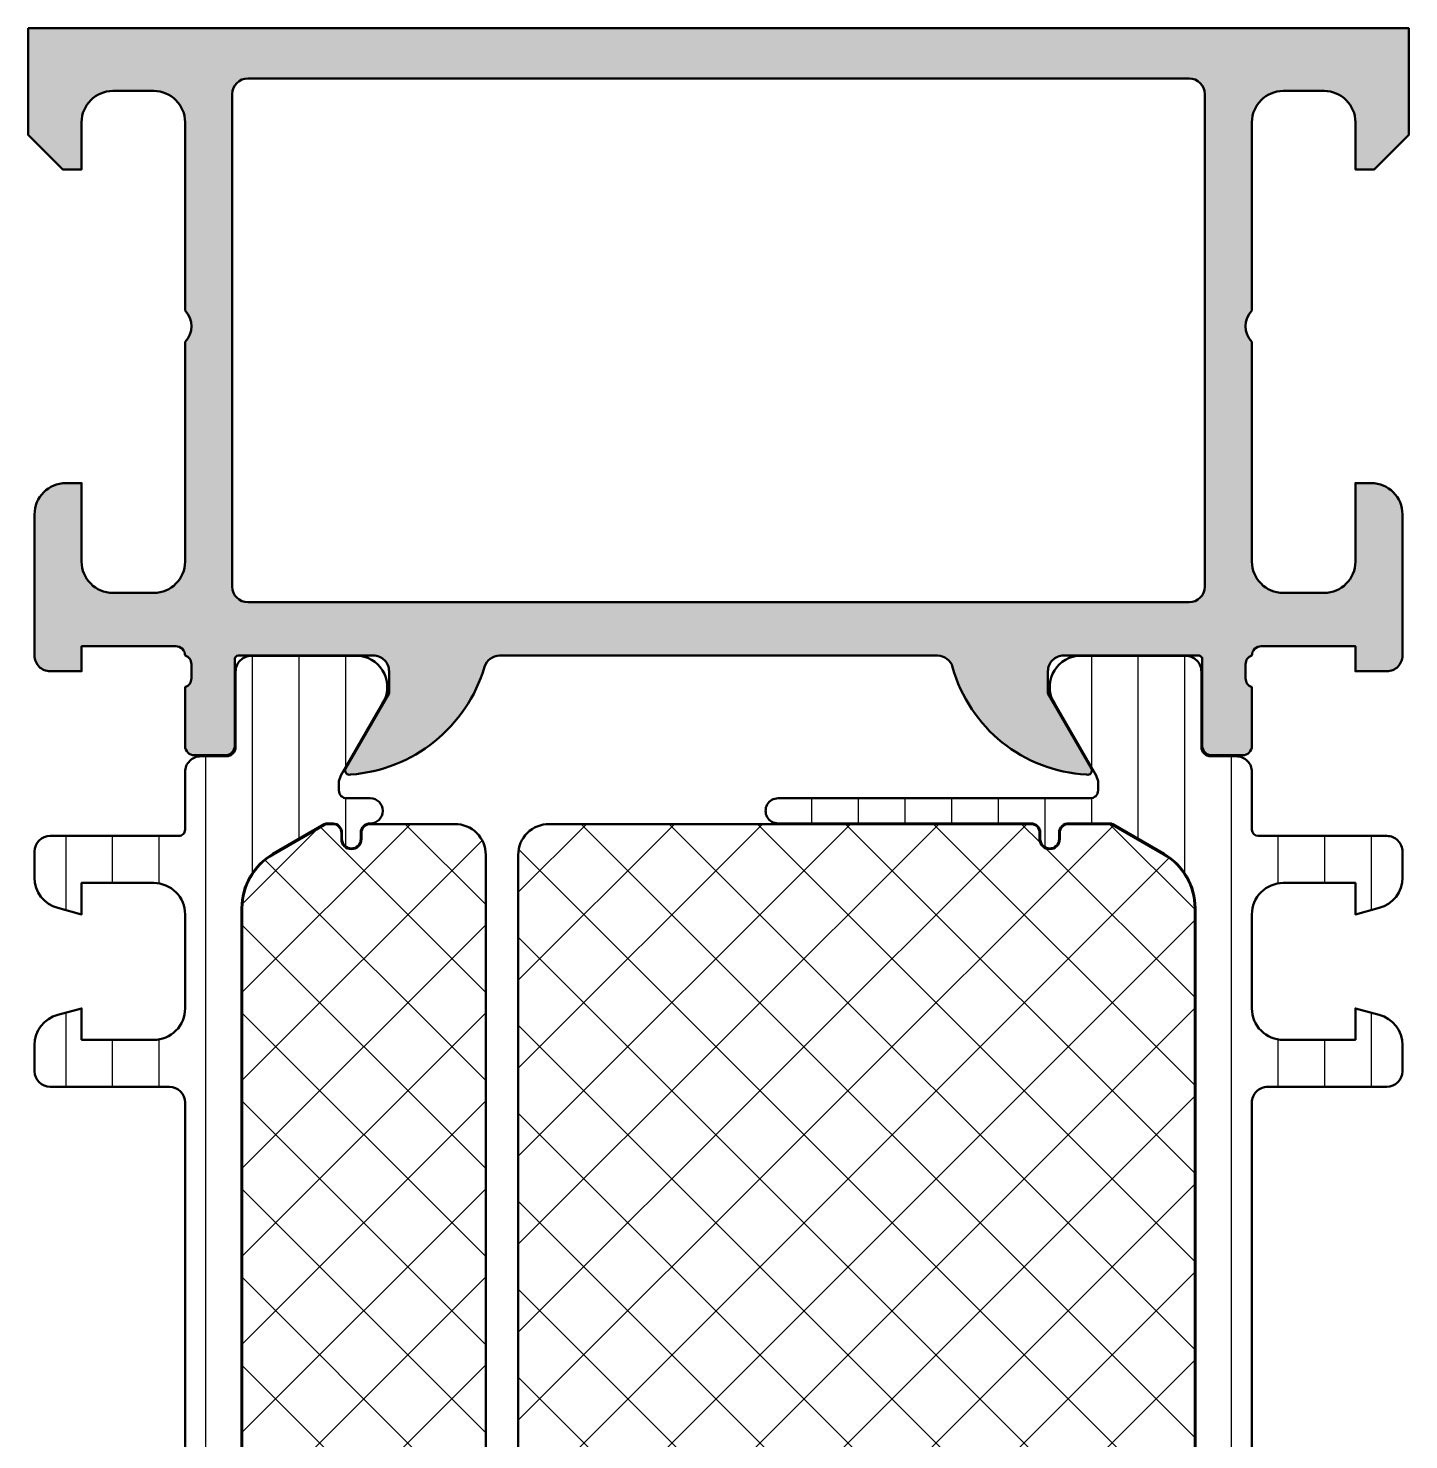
# Model space of a CAD drawing. Extents: x 0 to 125, y 0 to 90.
# Drawn here: x 30 to 74, y 45 to 90 of the extents above; entities that cross this region are included whole.
import ezdxf

# ---------------------------------------------------------------- set-up
doc = ezdxf.new("R2010")
doc.units = 0
for name, color, linetype, lineweight in [('0S-Alu contour', 7, 'Continuous', 50), ('0S-Alu hatch', 252, 'Continuous', 25), ('0S-Plastic contour', 254, 'Continuous', 50), ('0S-Plastic hatch', 253, 'Continuous', 25), ('0S-PT contour', 91, 'Continuous', 50), ('0S-PT hatch', 103, 'Continuous', 25)]:
    doc.layers.add(name, color=color, linetype=linetype, lineweight=lineweight)
pattern_1 = [(90, (0, 0), (-1.4859, 0), [])]
pattern_2 = [(135, (0, 0), (-1.403165018917055, -1.403165018917055), []), (225, (0, 0), (1.403165018917055, -1.403165018917055), [])]

# ---------------------------------------------------------------- blocks, each defined once
blk = doc.blocks.new('284599__69CF3FE0_4263_4928_8CC7_8ED740B9E909___34EB0C53_2B42_4B4D_AC4C_1224E50A44FD_')
at = {"layer": '0S-Plastic hatch'}
h = blk.add_hatch(dxfattribs=at)
h.set_pattern_fill('ANSI31', color=256, scale=0.4680000000000001, angle=45, style=0)
h.set_pattern_definition(pattern_1)
edge = h.paths.add_edge_path()
edge.add_line((73.79999999999971, 62.91925077667285), (73.79999999999971, 63.75000000004726))
edge.add_arc((73.29999999999974, 63.75000000004725), 0.4999999999999716, 0, 90.0000000000016)
edge.add_line((73.29999999999973, 64.25000000004724), (69.19999999999973, 64.25000000004718))
edge.add_ellipse((69.19999999999975, 64.4500000000472), major_axis=(-0.200000000000017, 0), ratio=1, start_angle=0, end_angle=89.99999999999591, ccw=False)
edge.add_line((68.99999999999973, 64.45000000004724), (68.99999999999972, 66.29000567895669))
edge.add_arc((68.50000267890204, 66.29000567895667), 0.4999973210976805, 0, 90.00030698202619)
edge.add_line((68.49999999999282, 66.79000300004718), (67.6896686666595, 66.7900030000472))
edge.add_ellipse((67.6896686666595, 67.09000300004722), major_axis=(-0.3000000000000256, 0), ratio=1, start_angle=0, end_angle=90, ccw=False)
edge.add_line((67.38966866665947, 67.0900030000472), (67.3900006170565, 69.4900013829835))
edge.add_arc((66.89000463961789, 69.49000402260859), 0.4999959774455833, 359.9996975182267, 450.000302481185)
edge.add_line((66.89000199999282, 69.9900000000472), (63.41346050189333, 69.99000000004719))
edge.add_arc((63.55577115088468, 69.00018192532434), 0.9999960709244742, 98.18160805189984, 212.7270160998405)
edge.add_line((62.71451850189333, 68.4595470000472), (64.03303535120448, 66.17580851337495))
edge.add_ellipse((63.60002263447395, 65.92580853907536), major_axis=(-0.5000000000001413, 0), ratio=1, start_angle=179.994256176766, end_angle=209.9999965993391, ccw=False)
edge.add_line((64.10002263196165, 65.92575841476156), (64.0999999999903, 65.70000000006475))
edge.add_ellipse((63.84999999997283, 65.7000000000647), major_axis=(-0.2500000000174651, 0), ratio=1, start_angle=89.9999999999983, end_angle=180, ccw=False)
edge.add_line((63.84999999997283, 65.45000000004724), (53.89925907311613, 65.45000000004654))
edge.add_arc((53.89925907311615, 65.0507409269301), 0.3992590731164398, 90.00000000000306, 270.0000000000031)
edge.add_line((53.89925907311617, 64.65148185381366), (61.95486402147729, 64.65148185381368))
edge.add_ellipse((61.9548640214773, 64.35000000004713), major_axis=(-0.3014818537665462, 0), ratio=1, start_angle=180, end_angle=270.0000000000041, ccw=False)
edge.add_line((62.25634587524385, 64.35000000004719), (62.25634587524385, 64.14942920476096))
edge.add_arc((62.55577507995761, 64.14942920476096), 0.2994292047137676, 180, 360)
edge.add_line((62.85520428467138, 64.14942920476099), (62.85520428467137, 64.35000000004725))
edge.add_ellipse((63.15520428467164, 64.35000000004725), major_axis=(-0.3000000000002672, 0), ratio=1, start_angle=266.6063607271231, end_angle=360, ccw=False)
edge.add_line((63.17296295056753, 64.64947392175957), (64.4650128094602, 64.64947392175972))
edge.add_ellipse((64.46501280946036, 64.44947392175975), major_axis=(-0.1999999999999744, 0), ratio=1, start_angle=240.00000000004468, end_angle=270.0000000000448, ccw=False)
edge.add_line((64.56501280946021, 64.62267900251669), (66.19999999999975, 63.67871870793693))
edge.add_ellipse((65.19999999999979, 61.94666790036813), major_axis=(-1.999999999999909, 0), ratio=1, start_angle=180, end_angle=239.9999999999999, ccw=False)
edge.add_line((67.1999999999997, 61.94666790036817), (67.19999999999972, 20.55333209967907))
edge.add_ellipse((65.19999999999976, 20.55333209967908), major_axis=(-1.999999999999957, 0), ratio=1, start_angle=119.99999999999889, end_angle=180, ccw=False)
edge.add_line((66.1999999999997, 18.82128129211022), (64.56501280946021, 17.87732099753071))
edge.add_ellipse((64.46501280945996, 18.05052607828763), major_axis=(-0.200000000000158, 0), ratio=1, start_angle=90.0000000000814, end_angle=120.00000000005659, ccw=False)
edge.add_line((64.46501280946025, 17.85052607828748), (63.17296295056536, 17.85052607828788))
edge.add_ellipse((63.15520428467131, 18.14999999999998), major_axis=(-0.2999999999999348, 0), ratio=1, start_angle=0, end_angle=93.39363927252862, ccw=False)
edge.add_line((62.85520428467138, 18.14999999999997), (62.85520428467137, 18.35057079528624))
edge.add_arc((62.55577507995761, 18.35057079528624), 0.2994292047137605, 0, 180)
edge.add_line((62.25634587524385, 18.35057079528624), (62.25634587524385, 18.14999999999997))
edge.add_ellipse((61.95486402147732, 18.15000000000007), major_axis=(-0.301481853766532, 0), ratio=1, start_angle=89.99999999999062, end_angle=180, ccw=False)
edge.add_line((61.95486402147727, 17.84851814623354), (53.89925907311615, 17.84851814623354))
edge.add_arc((53.89925907311615, 17.44925907311706), 0.3992590731164753, 90, 270)
edge.add_line((53.89925907311615, 17.05000000000058), (63.84999999997285, 17.05000000000001))
edge.add_ellipse((63.84999999997281, 16.79999999998251), major_axis=(-0.2500000000174936, 0), ratio=1, start_angle=180, end_angle=269.9999999999902, ccw=False)
edge.add_line((64.0999999999903, 16.79999999998244), (64.10002263196166, 16.57424158528564))
edge.add_ellipse((63.60002263447399, 16.57419146097186), major_axis=(-0.5000000000001169, 0), ratio=1, start_angle=150.0000034006594, end_angle=180.0057438232342, ccw=False)
edge.add_line((64.03303535120449, 16.32419148667227), (62.71451850189333, 14.040453))
edge.add_arc((63.55577115088468, 13.49981807472285), 0.9999960709244718, 147.2729839001593, 261.8183919481001)
edge.add_line((63.41346050189333, 12.51), (66.89000199999282, 12.51))
edge.add_arc((66.89000463961789, 13.00999597743862), 0.4999959774455886, 269.9996975188149, 360.0003024817733)
edge.add_line((67.3900006170565, 13.00999861706371), (67.38966866665947, 15.40999699999999))
edge.add_ellipse((67.68966866665949, 15.40999699999999), major_axis=(-0.3000000000000114, 0), ratio=1, start_angle=270, end_angle=360, ccw=False)
edge.add_line((67.68966866665949, 15.709997), (68.49999999999282, 15.709997))
edge.add_arc((68.50000267890202, 16.20999432109051), 0.4999973210976895, 269.9996930179755, 360)
edge.add_line((68.99999999999972, 16.20999432109051), (68.99999999999972, 18.04999999999995))
edge.add_ellipse((69.19999999999975, 18.04999999999999), major_axis=(-0.2000000000000313, 0), ratio=1, start_angle=270.0000000000122, end_angle=360, ccw=False)
edge.add_line((69.1999999999997, 18.25000000000003), (73.29999999999973, 18.24999999999996))
edge.add_arc((73.29999999999973, 18.74999999999996), 0.4999999999999929, 270, 360)
edge.add_line((73.79999999999973, 18.74999999999996), (73.79999999999971, 19.58074922337433))
edge.add_arc((72.79999999999971, 19.58074922337434), 0.9999999999999857, 0, 74.99999999999942)
edge.add_line((73.05881904510225, 20.5466750496634), (72.29999999999971, 20.75000000000002))
edge.add_line((72.29999999999971, 20.75000000000002), (72.29999999999971, 19.75000000000002))
edge.add_line((72.29999999999971, 19.75000000000002), (69.99999999999972, 19.75000000000002))
edge.add_ellipse((69.9999999999997, 20.75000000000001), major_axis=(-0.9999999999999857, 0), ratio=1, start_angle=0, end_angle=90.0000000000008, ccw=False)
edge.add_line((68.99999999999972, 20.75000000000002), (68.99999999999972, 23.75000000000008))
edge.add_ellipse((69.99999999999967, 23.75000000000002), major_axis=(-0.9999999999999573, 0), ratio=1, start_angle=269.9999999999984, end_angle=360, ccw=False)
edge.add_line((69.9999999999997, 24.74999999999998), (72.29999999999971, 24.75))
edge.add_line((72.29999999999971, 24.75), (72.29999999999971, 23.75000000000008))
edge.add_line((72.29999999999971, 23.75000000000008), (73.05881904510217, 23.95332495033656))
edge.add_arc((72.79999999999961, 24.91925077662573), 1.000000000000099, 284.9999999999996, 360)
edge.add_line((73.79999999999973, 24.91925077662572), (73.79999999999971, 25.75000000000005))
edge.add_arc((73.29999999999974, 25.75000000000005), 0.4999999999999716, 0, 89.99999999999837)
edge.add_line((73.29999999999976, 26.25000000000003), (69.49999999999972, 26.25000000000002))
edge.add_ellipse((69.4999999999997, 26.75000000000001), major_axis=(-0.4999999999999894, 0), ratio=1, start_angle=0, end_angle=90.00000000000159, ccw=False)
edge.add_line((68.99999999999972, 26.74999999999999), (68.99999999999972, 55.75000000004716))
edge.add_ellipse((69.4999999999997, 55.75000000004719), major_axis=(-0.4999999999999858, 0), ratio=1, start_angle=269.9999999999984, end_angle=360, ccw=False)
edge.add_line((69.49999999999972, 56.25000000004718), (73.29999999999978, 56.2500000000472))
edge.add_arc((73.29999999999974, 56.75000000004718), 0.4999999999999787, 270.0000000000049, 360)
edge.add_line((73.79999999999973, 56.75000000004722), (73.79999999999973, 57.5807492234216))
edge.add_arc((72.79999999999976, 57.5807492234216), 0.9999999999999715, 0, 75.00000000000088)
edge.add_line((73.05881904510225, 58.54667504971065), (72.29999999999971, 58.75000000004721))
edge.add_line((72.29999999999971, 58.75000000004721), (72.29999999999971, 57.7500000000472))
edge.add_line((72.29999999999971, 57.7500000000472), (69.99999999999974, 57.75000000004721))
edge.add_ellipse((69.99999999999972, 58.75000000004721), major_axis=(-1.000000000000007, 0), ratio=1, start_angle=0, end_angle=90.00000000000159, ccw=False)
edge.add_line((68.99999999999972, 58.75000000004718), (68.99999999999972, 61.75000000004724))
edge.add_ellipse((69.99999999999972, 61.75000000004721), major_axis=(-1, 0), ratio=1, start_angle=269.9999999999984, end_angle=360, ccw=False)
edge.add_line((69.99999999999976, 62.75000000004721), (72.29999999999971, 62.75000000004716))
edge.add_line((72.29999999999971, 62.75000000004716), (72.29999999999971, 61.75000000004724))
edge.add_line((72.29999999999971, 61.75000000004724), (73.05881904510227, 61.95332495038391))
edge.add_arc((72.79999999999981, 62.91925077667289), 0.9999999999998985, 284.9999999999976, 360)
at = {"layer": '0S-Plastic contour', "color": 7}
for points in [[(66.89000199999282, 69.9900000000472), (63.41346050189333, 69.99000000004719)], [(67.38966866665947, 67.0900030000472), (67.3900006170565, 69.4900013829835)], [(62.71451850189333, 68.4595470000472), (64.03303535120448, 66.17580851337495)], [(68.49999999999282, 66.79000300004718), (67.6896686666595, 66.7900030000472)], [(68.99999999999973, 64.45000000004724), (68.99999999999972, 66.29000567895669)], [(64.10002263196165, 65.92575841476156), (64.0999999999903, 65.70000000006475)], [(63.84999999997283, 65.45000000004724), (53.89925907311613, 65.45000000004654)], [(53.89925907311617, 64.65148185381366), (61.95486402147729, 64.65148185381368)], [(63.17296295056753, 64.64947392175957), (64.4650128094602, 64.64947392175972)], [(64.56501280946021, 64.62267900251669), (66.19999999999975, 63.67871870793693)], [(62.25634587524385, 64.35000000004719), (62.25634587524385, 64.14942920476096)], [(62.85520428467138, 64.14942920476099), (62.85520428467137, 64.35000000004725)], [(73.29999999999973, 64.25000000004724), (69.19999999999973, 64.25000000004718)], [(73.79999999999971, 62.91925077667285), (73.79999999999971, 63.75000000004726)], [(69.99999999999976, 62.75000000004721), (72.29999999999971, 62.75000000004716), (72.29999999999971, 61.75000000004724), (73.05881904510227, 61.95332495038391)], [(67.1999999999997, 61.94666790036817), (67.19999999999972, 20.55333209967907)], [(68.99999999999972, 58.75000000004718), (68.99999999999972, 61.75000000004724)], [(73.05881904510225, 58.54667504971065), (72.29999999999971, 58.75000000004721), (72.29999999999971, 57.7500000000472), (69.99999999999974, 57.75000000004721)], [(73.79999999999973, 56.75000000004722), (73.79999999999973, 57.5807492234216)], [(69.49999999999972, 56.25000000004718), (73.29999999999978, 56.2500000000472)], [(68.99999999999972, 26.74999999999999), (68.99999999999972, 55.75000000004716)]]:
    blk.add_lwpolyline(points, dxfattribs=at)
for centre, radius, start, end in [((63.55577115088468, 69.00018192532434), 0.9999960709244742, 98.18160805189984, 212.7270160998405), ((66.89000463961789, 69.49000402260859), 0.4999959774455833, 359.9996975182267, 90.00030248118505), ((68.50000267890204, 66.29000567895667), 0.4999973210976805, 0, 90.00030698202619), ((53.89925907311615, 65.0507409269301), 0.3992590731164398, 90.00000000000306, 270.0000000000031), ((62.55577507995761, 64.14942920476096), 0.2994292047137676, 180, 0), ((73.29999999999974, 63.75000000004725), 0.4999999999999716, 0, 90.0000000000016), ((72.79999999999981, 62.91925077667289), 0.9999999999998985, 284.9999999999976, 0), ((72.79999999999976, 57.5807492234216), 0.9999999999999715, 0, 75.00000000000088), ((73.29999999999974, 56.75000000004718), 0.4999999999999787, 270.0000000000049, 0)]:
    blk.add_arc(centre, radius, start, end, dxfattribs=at)
at = {"layer": '0S-Plastic contour', "color": 7, "extrusion": (0, 0, -1)}
for centre, radius, start, end in [((-67.6896686666595, 67.09000300004722), 0.3000000000000256, 270, 0), ((-63.60002263447395, 65.92580853907536), 0.5000000000001413, 150.0000034006609, 180.0057438232341), ((-63.84999999997283, 65.7000000000647), 0.2500000000174651, 180, 270.0000000000017), ((-61.9548640214773, 64.35000000004713), 0.3014818537665462, 89.99999999999594, 180), ((-63.15520428467164, 64.35000000004725), 0.3000000000002672, 0, 93.3936392728769), ((-64.46501280946036, 64.44947392175975), 0.1999999999999744, 89.99999999995521, 119.9999999999553), ((-69.19999999999975, 64.4500000000472), 0.200000000000017, 270.0000000000041, 0), ((-65.19999999999979, 61.94666790036813), 1.999999999999909, 120.0000000000001, 180), ((-69.99999999999972, 61.75000000004721), 1, 0, 90.0000000000016), ((-69.99999999999972, 58.75000000004721), 1.000000000000007, 269.9999999999984, 0), ((-69.4999999999997, 55.75000000004719), 0.4999999999999858, 0, 90.0000000000016)]:
    blk.add_arc(centre, radius, start, end, dxfattribs=at)
blk = doc.blocks.new('345120__3D4FDCC1_D45C_4572_B6C6_F723E93E6D24_')
at = {"layer": '0S-Alu hatch'}
h = blk.add_hatch(color=256, dxfattribs=at)
edge = h.paths.add_edge_path()
edge.add_line((30.00000000000003, 89.9999998487151), (30.00000000000003, 86.59996780525807))
edge.add_line((30.00000000000003, 86.59996780525807), (31.09997558593753, 85.49999221932057))
edge.add_line((31.09997558593753, 85.49999221932057), (31.69995117187503, 85.49999221932057))
edge.add_line((31.69995117187503, 85.49999221932057), (31.69995117187503, 87.00044998299246))
edge.add_ellipse((32.70003757115055, 87.00035595363411), major_axis=(-1.000086403695902, 0), ratio=1, start_angle=270.0049498861582, end_angle=359.99461298015063, ccw=False)
edge.add_line((32.69995117187503, 88.0004423535979), (34.00000000000003, 88.0004423535979))
edge.add_ellipse((33.9999451913118, 87.00038754529874), major_axis=(-1.000054809801096, 0), ratio=1, start_angle=180.002703004082, end_angle=269.99685986559217, ccw=False)
edge.add_line((35.00000000000003, 87.00043472420535), (35.00000000000003, 80.9999998487151))
edge.add_ellipse((34.47516065968168, 80.4999998487151), major_axis=(-0.7248836686985038, 0), ratio=1, start_angle=136.3884232636862, end_angle=223.6115767363138, ccw=False)
edge.add_line((35.00000000000003, 79.9999998487151), (35.00000000000003, 72.9999998487151))
edge.add_ellipse((33.99994120227106, 73.00005864644407), major_axis=(-1.000058799457453, 0), ratio=1, start_angle=90.0033686636412, end_angle=179.996631336242, ccw=False)
edge.add_line((34.00000000000003, 71.9999998487151), (32.69995117187503, 71.9999998487151))
edge.add_ellipse((32.70003864244394, 73.00008731928402), major_axis=(-1.000087474394129, 0), ratio=1, start_angle=0.005011256110094564, end_angle=89.9949887439198, ccw=False)
edge.add_line((31.69995117187503, 72.9999998487146), (31.69995117187503, 75.4999998487151))
edge.add_line((31.69995117187503, 75.4999998487151), (31.19995117187503, 75.4999998487151))
edge.add_arc((31.20003864244397, 74.49991237814616), 1.000087474394158, 90.00501125608184, 179.9949887438899)
edge.add_line((30.19995117187503, 74.4999998487156), (30.20001220703128, 69.9999998487151))
edge.add_arc((30.69998146641062, 69.99997673707811), 0.4999692599135183, 179.9973514386468, 270.0035228322341)
edge.add_line((30.70001220703128, 69.50000747810964), (31.70001220703128, 69.4999998487151))
edge.add_line((31.70001220703128, 69.4999998487151), (31.70001220703128, 70.29999527107839))
edge.add_line((31.70001220703128, 70.29999527107839), (34.6999206542969, 70.29999527107839))
edge.add_ellipse((34.70053773361602, 70.00062452565471), major_axis=(-0.2993713814017683, 0), ratio=1, start_angle=179.8789847210054, end_angle=270.11810102048304, ccw=False)
edge.add_ellipse((34.92107200072262, 69.73247162732746), major_axis=(-0.2788950563274208, 0), ratio=1, start_angle=178.8354106259032, end_angle=253.58012358050712, ccw=False)
edge.add_line((35.19990944726565, 69.72680321932908), (35.19990944726565, 69.27320921932909))
edge.add_ellipse((34.9210413516225, 69.26754855985202), major_axis=(-0.2789255417371366, 0), ratio=1, start_angle=106.42459455535189, end_angle=181.1628700728897, ccw=False)
edge.add_line((34.99990844726565, 69.00000521932908), (34.99990844726565, 67.11999421932057))
edge.add_arc((35.29990844726566, 67.11999421932057), 0.3000000000000043, 180, 270)
edge.add_line((35.29990844726566, 66.81999421932056), (36.27988276630844, 66.81999421932058))
edge.add_arc((36.27988276630844, 67.11999421932057), 0.3000000000000114, 270, 360)
edge.add_line((36.57988276630845, 67.11999421932057), (36.57988276630844, 69.87999221932057))
edge.add_ellipse((36.69988276630844, 69.87999221932057), major_axis=(-0.1199999999999974, 0), ratio=1, start_angle=270, end_angle=360, ccw=False)
edge.add_line((36.69988276630844, 69.99999221932057), (40.99987792968753, 70.0001219190276))
edge.add_ellipse((40.99989081194122, 69.50013480141965), major_axis=(-0.4999871177739147, 0), ratio=1, start_angle=179.9993980350858, end_angle=270.00147623556813, ccw=False)
edge.add_line((41.49987792968754, 69.50012954842012), (41.49987792968753, 68.80012497078542))
edge.add_line((41.49987792968753, 68.80012497078542), (40.11163330078128, 66.39560684334401))
edge.add_arc((40.23547601666322, 66.33769702332788), 0.1367134431258256, 154.9388426484969, 284.9266257937842)
edge.add_arc((39.92090979592019, 71.01638085645865), 4.82348321603749, 274.1585276595125, 343.4516360774273)
edge.add_ellipse((45.02389249098139, 69.50012191902749), major_axis=(-0.5000000000001071, 0), ratio=1, start_angle=269.9999999999992, end_angle=343.4516360774279, ccw=False)
edge.add_line((45.0238924909814, 70.0001219190276), (58.97897234222, 70.0001219190276))
edge.add_ellipse((58.97897234222003, 69.5001219190275), major_axis=(-0.5000000000000995, 0), ratio=1, start_angle=195.5022685849547, end_angle=270.0000000000041, ccw=False)
edge.add_arc((63.97791587154026, 70.88666480851661), 4.687671692939359, 195.5022685849561, 266.9583986954666)
edge.add_arc((63.76730593307568, 66.33526287199923), 0.135154135535656, 253.6162966762198, 386.518234881505)
edge.add_line((63.88824081420901, 66.39560684334403), (62.49999618530276, 68.8001249707854))
edge.add_line((62.49999618530276, 68.8001249707854), (62.49999618530276, 69.50012954842214))
edge.add_ellipse((62.9999833030491, 69.5001348014196), major_axis=(-0.4999871177739381, 0), ratio=1, start_angle=-90.00147623556319, end_angle=0.0006019649143240713, ccw=False)
edge.add_line((62.99999618530275, 70.0001219190276), (67.30002203960012, 70.00012937508197))
edge.add_ellipse((67.30002203960015, 69.88012954842216), major_axis=(-0.1199998266598072, 0), ratio=1, start_angle=180, end_angle=270.00000000001353, ccw=False)
edge.add_line((67.42002186625994, 69.88012954842213), (67.42002186625997, 67.12013154842214))
edge.add_arc((67.72002186625996, 67.12013154842214), 0.3000000000000114, 180, 270)
edge.add_line((67.72002186625996, 66.82013154842213), (68.69999618530275, 66.82013154842213))
edge.add_arc((68.69999618530274, 67.12013154842214), 0.3000000000000114, 270.0000000000027, 360)
edge.add_line((68.99999618530275, 67.12013154842214), (68.99999618530275, 69.00014254843065))
edge.add_ellipse((69.07886328094587, 69.26768588895355), major_axis=(-0.278925541737103, 0), ratio=1, start_angle=-1.1628700728953163, end_angle=73.57540544465292, ccw=False)
edge.add_line((68.79999518530275, 69.27334654843065), (68.79999518530276, 69.72694054843063))
edge.add_ellipse((69.07883263184583, 69.732608956429), major_axis=(-0.2788950563274517, 0), ratio=1, start_angle=-73.58012358049513, end_angle=1.1645893740940778, ccw=False)
edge.add_ellipse((69.29930476826632, 70.00068686396456), major_axis=(-0.2993091018266956, 0), ratio=1, start_angle=-90.12344696696692, end_angle=0.1066851849668069, ccw=False)
edge.add_line((69.29994964599612, 70.29999527107839), (72.29985809326175, 70.29999527107839))
edge.add_line((72.29985809326175, 70.29999527107839), (72.29985809326175, 69.4999998487151))
edge.add_line((72.29985809326175, 69.4999998487151), (73.29985809326173, 69.50000747810964))
edge.add_arc((73.2998888338824, 69.99997673707813), 0.4999692599135351, 269.9964771677667, 360.0026485613531)
edge.add_line((73.79985809326175, 69.99999984871513), (73.79991912841798, 74.4999998487151))
edge.add_arc((72.79983165784905, 74.49991237814616), 1.000087474394158, 0.0050112561101264, 89.99498874391819)
edge.add_line((72.799919128418, 75.4999998487151), (72.299919128418, 75.4999998487151))
edge.add_line((72.299919128418, 75.4999998487151), (72.299919128418, 72.9999998487151))
edge.add_ellipse((71.29983165784905, 73.00008731928405), major_axis=(-1.000087474394158, 0), ratio=1, start_angle=90.0050112560819, end_angle=179.99498874389, ccw=False)
edge.add_line((71.29991912841798, 71.9999998487151), (69.99987030029298, 71.9999998487151))
edge.add_ellipse((69.99992287798285, 73.0000486115144), major_axis=(-1.000048764181434, 0), ratio=1, start_angle=0.0027937662852082212, end_angle=89.99698766716722, ccw=False)
edge.add_line((68.99987411499026, 72.99999984871647), (68.99987411499026, 79.9999998487151))
edge.add_ellipse((69.52471345530859, 80.4999998487151), major_axis=(-0.7248836686984834, 0), ratio=1, start_angle=-43.611576736315385, end_angle=43.611576736315385, ccw=False)
edge.add_line((68.99987411499026, 80.9999998487151), (68.99987411499026, 87.00043472420337))
edge.add_ellipse((69.99991888881758, 87.00039758026115), major_axis=(-1.000044774517131, 0), ratio=1, start_angle=270.00278379275005, end_angle=359.9978719041484, ccw=False)
edge.add_line((69.99987030029298, 88.0004423535979), (71.29991912841798, 88.0004423535979))
edge.add_ellipse((71.29983272914247, 87.00035595363408), major_axis=(-1.000086403695914, 0), ratio=1, start_angle=180.0053870199847, end_angle=269.99505011384133, ccw=False)
edge.add_line((72.299919128418, 87.00044998299333), (72.299919128418, 85.49999221932057))
edge.add_line((72.299919128418, 85.49999221932057), (72.8998947143555, 85.49999221932057))
edge.add_line((72.8998947143555, 85.49999221932057), (73.999870300293, 86.59996780525807))
edge.add_line((73.999870300293, 86.59996780525807), (73.99987030029301, 89.9999998487151))
edge.add_line((73.99987030029301, 89.9999998487151), (30.00000000000003, 89.9999998487151))
edge = h.paths.add_edge_path()
edge.add_line((37.00001525878909, 88.39999374519948), (66.9998588562012, 88.39999374519948))
edge.add_ellipse((66.99985611533359, 87.89999100433187), major_axis=(-0.500002740875127, 0), ratio=1, start_angle=180.0003140784808, end_angle=269.99968592142864, ccw=False)
edge.add_line((67.4998588562012, 87.8999937451995), (67.4998588562012, 72.19999679695809))
edge.add_ellipse((66.99985611533359, 72.1999995378249), major_axis=(-0.500002740875127, 0), ratio=1, start_angle=90.00031407857142, end_angle=179.9996859215194, ccw=False)
edge.add_line((66.9998588562012, 71.6999967969573), (37.00001525878909, 71.69999679695727))
edge.add_ellipse((37.00001799965671, 72.1999995378249), major_axis=(-0.5000027408751341, 0), ratio=1, start_angle=0.00031407848081244083, end_angle=89.9996859214279, ccw=False)
edge.add_line((36.50001525878909, 72.1999967969573), (36.50001525878909, 87.89999374519869))
edge.add_ellipse((37.00001799965671, 87.89999100433187), major_axis=(-0.500002740875127, 0), ratio=1, start_angle=270.00031407857136, end_angle=359.99968592151924, ccw=False)
at = {"layer": '0S-Alu contour', "color": 7}
for points in [[(30.00000000000003, 89.9999998487151), (30.00000000000003, 86.59996780525807), (31.09997558593753, 85.49999221932057), (31.69995117187503, 85.49999221932057), (31.69995117187503, 87.00044998299246)], [(72.299919128418, 87.00044998299333), (72.299919128418, 85.49999221932057), (72.8998947143555, 85.49999221932057), (73.999870300293, 86.59996780525807), (73.99987030029301, 89.9999998487151), (30.00000000000003, 89.9999998487151)], [(37.00001525878909, 88.39999374519948), (66.9998588562012, 88.39999374519948)], [(32.69995117187503, 88.0004423535979), (34.00000000000003, 88.0004423535979)], [(36.50001525878909, 72.1999967969573), (36.50001525878909, 87.89999374519869)], [(67.4998588562012, 87.8999937451995), (67.4998588562012, 72.19999679695809)], [(69.99987030029298, 88.0004423535979), (71.29991912841798, 88.0004423535979)], [(35.00000000000003, 87.00043472420535), (35.00000000000003, 80.9999998487151)], [(68.99987411499026, 80.9999998487151), (68.99987411499026, 87.00043472420337)], [(35.00000000000003, 79.9999998487151), (35.00000000000003, 72.9999998487151)], [(68.99987411499026, 72.99999984871647), (68.99987411499026, 79.9999998487151)], [(31.69995117187503, 72.9999998487146), (31.69995117187503, 75.4999998487151), (31.19995117187503, 75.4999998487151)], [(72.799919128418, 75.4999998487151), (72.299919128418, 75.4999998487151), (72.299919128418, 72.9999998487151)], [(30.19995117187503, 74.4999998487156), (30.20001220703128, 69.9999998487151)], [(73.79985809326175, 69.99999984871513), (73.79991912841798, 74.4999998487151)], [(34.00000000000003, 71.9999998487151), (32.69995117187503, 71.9999998487151)], [(66.9998588562012, 71.6999967969573), (37.00001525878909, 71.69999679695727)], [(71.29991912841798, 71.9999998487151), (69.99987030029298, 71.9999998487151)], [(30.70001220703128, 69.50000747810964), (31.70001220703128, 69.4999998487151), (31.70001220703128, 70.29999527107839), (34.6999206542969, 70.29999527107839)], [(69.29994964599612, 70.29999527107839), (72.29985809326175, 70.29999527107839), (72.29985809326175, 69.4999998487151), (73.29985809326173, 69.50000747810964)], [(36.57988276630845, 67.11999421932057), (36.57988276630844, 69.87999221932057)], [(36.69988276630844, 69.99999221932057), (40.99987792968753, 70.0001219190276)], [(45.0238924909814, 70.0001219190276), (58.97897234222, 70.0001219190276)], [(62.99999618530275, 70.0001219190276), (67.30002203960012, 70.00012937508197)], [(67.42002186625994, 69.88012954842213), (67.42002186625997, 67.12013154842214)], [(35.19990944726565, 69.72680321932908), (35.19990944726565, 69.27320921932909)], [(41.49987792968754, 69.50012954842012), (41.49987792968753, 68.80012497078542), (40.11163330078128, 66.39560684334401)], [(63.88824081420901, 66.39560684334403), (62.49999618530276, 68.8001249707854), (62.49999618530276, 69.50012954842214)], [(68.79999518530275, 69.27334654843065), (68.79999518530276, 69.72694054843063)], [(34.99990844726565, 69.00000521932908), (34.99990844726565, 67.11999421932057)], [(68.99999618530275, 67.12013154842214), (68.99999618530275, 69.00014254843065)], [(35.29990844726566, 66.81999421932056), (36.27988276630844, 66.81999421932058)], [(67.72002186625996, 66.82013154842213), (68.69999618530275, 66.82013154842213)]]:
    blk.add_lwpolyline(points, dxfattribs=at)
at = {"layer": '0S-Alu contour', "color": 7, "extrusion": (0, 0, -1)}
for centre, radius, start, end in [((-37.00001799965671, 87.89999100433187), 0.500002740875127, 0.0003140784807261, 89.99968592142865), ((-66.99985611533359, 87.89999100433187), 0.500002740875127, 90.00031407857134, 179.9996859215192), ((-32.70003757115055, 87.00035595363411), 1.000086403695902, 0.0053870198493499, 89.99505011384178), ((-33.9999451913118, 87.00038754529874), 1.000054809801096, 90.00314013440784, 179.997296995918), ((-69.99991888881758, 87.00039758026115), 1.000044774517131, 0.0021280958516367, 89.99721620724998), ((-71.29983272914247, 87.00035595363408), 1.000086403695914, 90.00494988615864, 179.9946129800153), ((-34.47516065968168, 80.4999998487151), 0.7248836686985038, 136.3884232636862, 223.6115767363138), ((-69.52471345530859, 80.4999998487151), 0.7248836686984834, 316.3884232636846, 43.61157673631534), ((-32.70003864244394, 73.00008731928402), 1.000087474394129, 270.0050112560802, 359.9949887438899), ((-33.99994120227106, 73.00005864644407), 1.000058799457453, 180.003368663758, 269.9966313363588), ((-69.99992287798285, 73.0000486115144), 1.000048764181434, 270.0030123328328, 359.9972062337148), ((-71.29983165784905, 73.00008731928405), 1.000087474394158, 180.0050112561101, 269.9949887439181), ((-37.00001799965671, 72.1999995378249), 0.5000027408751341, 270.0003140785721, 359.9996859215192), ((-66.99985611533359, 72.1999995378249), 0.500002740875127, 180.0003140784807, 269.9996859214286), ((-34.70053773361602, 70.00062452565471), 0.2993713814017683, 89.88189897951698, 180.1210152789946), ((-69.29930476826632, 70.00068686396456), 0.2993091018266956, 359.8933148150332, 90.123446966967), ((-34.92107200072262, 69.73247162732746), 0.2788950563274208, 106.4198764194929, 181.1645893740969), ((-36.69988276630844, 69.87999221932057), 0.1199999999999974, 0, 90), ((-40.99989081194122, 69.50013480141965), 0.4999871177739148, 89.9985237644319, 180.0006019649143), ((-45.02389249098139, 69.50012191902749), 0.5000000000001071, 16.54836392257212, 90.00000000000081), ((-58.97897234222003, 69.5001219190275), 0.5000000000000995, 89.99999999999594, 164.4977314150453), ((-62.9999833030491, 69.5001348014196), 0.4999871177739381, 359.9993980350857, 90.00147623556323), ((-67.30002203960015, 69.88012954842216), 0.1199998266598072, 89.99999999998644, 180), ((-69.07883263184583, 69.732608956429), 0.2788950563274517, 358.8354106259059, 73.58012358049525), ((-34.9210413516225, 69.26754855985202), 0.2789255417371366, 178.8371299271103, 253.5754054446481), ((-69.07886328094587, 69.26768588895355), 0.278925541737103, 286.4245945553471, 1.162870072895314)]:
    blk.add_arc(centre, radius, start, end, dxfattribs=at)
at = {"layer": '0S-Alu contour', "color": 7}
for centre, radius, start, end in [((31.20003864244397, 74.49991237814616), 1.000087474394158, 90.00501125608184, 179.9949887438899), ((72.79983165784905, 74.49991237814616), 1.000087474394158, 0.0050112561101264, 89.99498874391819), ((30.69998146641062, 69.99997673707811), 0.4999692599135183, 179.9973514386468, 270.0035228322341), ((73.2998888338824, 69.99997673707813), 0.4999692599135351, 269.9964771677667, 0.0026485613531484), ((39.92090979592019, 71.01638085645865), 4.82348321603749, 274.1585276595125, 343.4516360774273), ((63.97791587154026, 70.88666480851661), 4.687671692939359, 195.5022685849561, 266.9583986954666), ((35.29990844726566, 67.11999421932057), 0.3000000000000043, 180, 270), ((36.27988276630844, 67.11999421932057), 0.3000000000000114, 270, 0), ((67.72002186625996, 67.12013154842214), 0.3000000000000114, 180, 270), ((68.69999618530274, 67.12013154842214), 0.3000000000000114, 270.0000000000027, 0), ((40.23547601666322, 66.33769702332788), 0.1367134431258256, 154.9388426484969, 284.9266257937842), ((63.76730593307568, 66.33526287199923), 0.135154135535656, 253.6162966762198, 26.51823488150499)]:
    blk.add_arc(centre, radius, start, end, dxfattribs=at)
blk = doc.blocks.new('442500__4135CBED_DEA0_4C43_B39D_9B3A1FCD1877_')
at = {"layer": '0S-PT hatch'}
h = blk.add_hatch(dxfattribs=at)
h.set_pattern_fill('ANSI37', color=256, scale=0.625, angle=90, style=0)
h.set_pattern_definition(pattern_2)
edge = h.paths.add_edge_path()
edge.add_line((61.95540162866502, 64.63020331969553), (46.60000000001683, 64.63020331974265))
edge.add_arc((46.59999999999969, 63.65020331974267), 0.9799999999999685, 89.999999998998, 180)
edge.add_line((45.61999999999972, 63.65020331974267), (45.61999999999971, 18.84979668030453))
edge.add_arc((46.59999999999971, 18.84979668030452), 0.9799999999999968, 180, 269.9999999999996)
edge.add_line((46.5999999999997, 17.86979668030453), (61.95634587524384, 17.86979668030453))
edge.add_arc((61.95634587524384, 18.14979668030454), 0.2800000000000082, 270.0000000000014, 360)
edge.add_line((62.23634587524385, 18.14979668030454), (62.23634587524385, 18.35036747559078))
edge.add_ellipse((62.55577507995761, 18.35036747559078), major_axis=(-0.3194292047137636, 0), ratio=1, start_angle=180, end_angle=360, ccw=False)
edge.add_line((62.87520428467137, 18.35036747559078), (62.87520428467137, 18.14979668030454))
edge.add_arc((63.15520428467138, 18.14979668030455), 0.2800000000000011, 180, 266.4872129359714)
edge.add_line((63.13804832119982, 17.87032275859205), (64.46501280946018, 17.87032275859205))
edge.add_arc((64.46501280946015, 18.05032275859204), 0.1799999999999997, 270.000000000009, 300.0000000000066)
edge.add_line((64.55501280946017, 17.89443818591085), (66.1899999999997, 18.83839848049042))
edge.add_arc((65.19999999999973, 20.55312877998362), 1.979999999999991, 299.9999999999989, 360)
edge.add_line((67.17999999999972, 20.5531287799836), (67.17999999999971, 61.94646458067265))
edge.add_arc((65.19999999999972, 61.94646458067265), 1.979999999999989, 0, 60.00000000000006)
edge.add_line((66.18999999999971, 63.66119488016583), (64.55501280946015, 64.6051551747454))
edge.add_arc((64.46501280946016, 64.44927060206427), 0.179999999999936, 59.99999999999221, 89.99999999999095)
edge.add_line((64.46501280946019, 64.62927060206421), (63.13858592838763, 64.62927060206421))
edge.add_arc((63.15574189185918, 64.34979668035172), 0.279999999999997, 93.51278706402572, 180)
edge.add_line((62.87574189185918, 64.34979668035172), (62.87574189185917, 64.14922588506548))
edge.add_ellipse((62.55577507995761, 64.14922588506548), major_axis=(-0.3199668119015655, 0), ratio=1, start_angle=0, end_angle=180, ccw=False)
edge.add_line((62.23580826805605, 64.14922588506548), (62.23580826805604, 64.34979668030454))
edge.add_arc((61.95540162866503, 64.34979668030454), 0.2804066393909892, 0, 90.00000000000291)
at = {"layer": '0S-PT contour', "color": 7}
for points in [[(61.95540162866502, 64.63020331969553), (46.60000000001683, 64.63020331974265)], [(64.46501280946019, 64.62927060206421), (63.13858592838763, 64.62927060206421)], [(66.18999999999971, 63.66119488016583), (64.55501280946015, 64.6051551747454)], [(62.23580826805605, 64.14922588506548), (62.23580826805604, 64.34979668030454)], [(62.87574189185918, 64.34979668035172), (62.87574189185917, 64.14922588506548)], [(45.61999999999972, 63.65020331974267), (45.61999999999971, 18.84979668030453)], [(67.17999999999972, 20.5531287799836), (67.17999999999971, 61.94646458067265)]]:
    blk.add_lwpolyline(points, dxfattribs=at)
for centre, radius, start, end in [((46.59999999999969, 63.65020331974267), 0.9799999999999685, 89.999999998998, 180), ((61.95540162866503, 64.34979668030454), 0.2804066393909892, 0, 90.00000000000291), ((63.15574189185918, 64.34979668035172), 0.279999999999997, 93.51278706402572, 180), ((64.46501280946016, 64.44927060206427), 0.179999999999936, 59.99999999999221, 89.99999999999095), ((65.19999999999972, 61.94646458067265), 1.979999999999989, 0, 60.00000000000006)]:
    blk.add_arc(centre, radius, start, end, dxfattribs=at)
at = {"layer": '0S-PT contour', "color": 7, "extrusion": (0, 0, -1)}
blk.add_arc((-62.55577507995761, 64.14922588506548), 0.3199668119015655, 180, 0, dxfattribs=at)
blk = doc.blocks.new('284599__F43C4AA3_D336_4427_A486_22531DBFF752___C18B763B_4E9B_4CFF_8830_25142F2A216F_')
at = {"layer": '0S-Plastic hatch'}
h = blk.add_hatch(dxfattribs=at)
h.set_pattern_fill('ANSI31', color=256, scale=0.4680000000000001, angle=45, style=0)
h.set_pattern_definition(pattern_1)
edge = h.paths.add_edge_path()
edge.add_line((30.20000000000029, 63.75000000004719), (30.20000000000029, 62.91925077667279))
edge.add_arc((31.20000000000021, 62.91925077667282), 0.9999999999999182, 180, 255.0000000000015)
edge.add_line((30.94118095489774, 61.95332495038382), (31.70000000000029, 61.75000000004718))
edge.add_line((31.70000000000029, 61.75000000004718), (31.70000000000029, 62.75000000004713))
edge.add_line((31.70000000000029, 62.75000000004713), (34.00000000000024, 62.75000000004718))
edge.add_ellipse((34.00000000000028, 61.75000000004717), major_axis=(-1.000000000000007, 0), ratio=1, start_angle=180, end_angle=270.00000000000205, ccw=False)
edge.add_line((35.00000000000028, 61.75000000004722), (35.00000000000029, 58.75000000004717))
edge.add_ellipse((34.00000000000029, 58.75000000004718), major_axis=(-1.000000000000007, 0), ratio=1, start_angle=89.9999999999983, end_angle=180, ccw=False)
edge.add_line((34.00000000000026, 57.75000000004717), (31.70000000000029, 57.75000000004717))
edge.add_line((31.70000000000029, 57.75000000004717), (31.70000000000029, 58.75000000004718))
edge.add_line((31.70000000000029, 58.75000000004718), (30.94118095489776, 58.54667504971063))
edge.add_arc((31.20000000000026, 57.58074922342158), 0.9999999999999792, 104.9999999999991, 180)
edge.add_line((30.20000000000028, 57.58074922342158), (30.20000000000029, 56.75000000004716))
edge.add_arc((30.70000000000025, 56.75000000004713), 0.4999999999999574, 180, 269.9999999999959)
edge.add_line((30.70000000000022, 56.25000000004718), (34.50000000000029, 56.25000000004718))
edge.add_ellipse((34.50000000000029, 55.75000000004718), major_axis=(-0.4999999999999929, 0), ratio=1, start_angle=180, end_angle=270, ccw=False)
edge.add_line((35.00000000000028, 55.75000000004713), (35.00000000000028, 26.74999999999996))
edge.add_ellipse((34.50000000000031, 26.74999999999997), major_axis=(-0.4999999999999787, 0), ratio=1, start_angle=89.9999999999975, end_angle=180, ccw=False)
edge.add_line((34.50000000000029, 26.25), (30.70000000000024, 26.25))
edge.add_arc((30.70000000000025, 25.75000000000003), 0.4999999999999645, 90.00000000000122, 180)
edge.add_line((30.20000000000028, 25.75000000000002), (30.20000000000028, 24.91925077662568))
edge.add_arc((31.20000000000038, 24.91925077662569), 1.000000000000099, 180, 254.9999999999999)
edge.add_line((30.94118095489783, 23.95332495033652), (31.70000000000029, 23.75000000000005))
edge.add_line((31.70000000000029, 23.75000000000005), (31.70000000000029, 24.74999999999996))
edge.add_line((31.70000000000029, 24.74999999999996), (34.0000000000003, 24.74999999999993))
edge.add_ellipse((34.00000000000036, 23.75000000000001), major_axis=(-0.9999999999999253, 0), ratio=1, start_angle=180, end_angle=270.00000000000324, ccw=False)
edge.add_line((35.00000000000028, 23.75000000000005), (35.00000000000028, 20.74999999999999))
edge.add_ellipse((34.00000000000029, 20.74999999999999), major_axis=(-1, 0), ratio=1, start_angle=90, end_angle=180, ccw=False)
edge.add_line((34.00000000000029, 19.74999999999999), (31.70000000000028, 19.74999999999999))
edge.add_line((31.70000000000028, 19.74999999999999), (31.70000000000028, 20.74999999999999))
edge.add_line((31.70000000000028, 20.74999999999999), (30.94118095489774, 20.54667504966337))
edge.add_arc((31.20000000000028, 19.58074922337432), 0.9999999999999909, 105.000000000001, 180)
edge.add_line((30.20000000000029, 19.5807492233743), (30.20000000000029, 18.74999999999993))
edge.add_arc((30.70000000000028, 18.74999999999993), 0.4999999999999929, 180, 269.9999999999992)
edge.add_line((30.70000000000027, 18.24999999999993), (34.80000000000031, 18.24999999999999))
edge.add_ellipse((34.80000000000026, 18.04999999999997), major_axis=(-0.2000000000000242, 0), ratio=1, start_angle=180, end_angle=269.99999999998784, ccw=False)
edge.add_line((35.00000000000028, 18.04999999999992), (35.00000000000028, 16.20999432109048))
edge.add_arc((35.49999732109797, 16.20999432109048), 0.4999973210976876, 180, 270.0003069820253)
edge.add_line((35.50000000000717, 15.70999699999997), (36.31033133334052, 15.70999699999997))
edge.add_ellipse((36.31033133334052, 15.40999699999996), major_axis=(-0.3000000000000078, 0), ratio=1, start_angle=180, end_angle=270.00000000000136, ccw=False)
edge.add_line((36.61033133334053, 15.40999699999996), (36.6099993829435, 13.00999861706368))
edge.add_arc((37.10999536038212, 13.00999597743859), 0.4999959774455904, 179.9996975182267, 270.0003024811842)
edge.add_line((37.10999800000718, 12.50999999999997), (40.58653949810667, 12.50999999999997))
edge.add_arc((40.44422884911532, 13.49981807472282), 0.9999960709244724, 278.1816080518999, 392.7270160998406)
edge.add_line((41.28548149810666, 14.04045299999997), (39.96696464879552, 16.32419148667224))
edge.add_ellipse((40.39997736552589, 16.57419146097181), major_axis=(-0.5000000000000031, 0), ratio=1, start_angle=-0.005743823234126921, end_angle=29.99999659934582, ccw=False)
edge.add_line((39.89997736803834, 16.57424158528561), (39.90000000000969, 16.79999999998241))
edge.add_ellipse((40.15000000002718, 16.79999999998248), major_axis=(-0.2500000000174936, 0), ratio=1, start_angle=270.00000000000813, end_angle=360, ccw=False)
edge.add_line((40.15000000002714, 17.04999999999997), (40.90040663939127, 17.05))
edge.add_arc((40.90040663939127, 17.44925907311676), 0.3992590731167524, 270, 450)
edge.add_ellipse((40.90040663939121, 18.15000000000003), major_axis=(-0.3014818537665249, 0), ratio=1, start_angle=0, end_angle=90.00000000001222, ccw=False)
edge.add_line((40.59892478562469, 18.14999999999994), (40.5989247856247, 18.35057079528624))
edge.add_arc((40.29949558091092, 18.35057079528621), 0.2994292047137605, 0, 180)
edge.add_line((40.00006637619716, 18.35057079528618), (40.00006637619716, 18.14999999999994))
edge.add_ellipse((39.70006637619723, 18.14999999999994), major_axis=(-0.2999999999999403, 0), ratio=1, start_angle=93.3936392714532, end_angle=180, ccw=False)
edge.add_line((39.71782504208565, 17.8505260782875), (39.53498719053975, 17.85052607828745))
edge.add_ellipse((39.53498719054, 18.05052607828745), major_axis=(-0.2000000000000064, 0), ratio=1, start_angle=59.99999999993207, end_angle=89.99999999992878, ccw=False)
edge.add_line((39.43498719053979, 17.87732099753068), (37.8000000000003, 18.82128129211019))
edge.add_ellipse((38.80000000000022, 20.55333209967903), major_axis=(-1.999999999999934, 0), ratio=1, start_angle=0, end_angle=60.00000000000131, ccw=False)
edge.add_line((36.80000000000029, 20.55333209967903), (36.8000000000003, 61.94666790036816))
edge.add_ellipse((38.80000000000018, 61.94666790036812), major_axis=(-1.999999999999886, 0), ratio=1, start_angle=299.9999999999994, end_angle=360, ccw=False)
edge.add_line((37.80000000000026, 63.67871870793692), (39.43498719053981, 64.62267900251663))
edge.add_ellipse((39.53498719053967, 64.44947392175979), major_axis=(-0.1999999999999042, 0), ratio=1, start_angle=269.9999999999471, end_angle=299.9999999999693, ccw=False)
edge.add_line((39.53498719053985, 64.6494739217597), (39.71782504208563, 64.64947392175968))
edge.add_ellipse((39.70006637619717, 64.35000000004717), major_axis=(-0.3000000000000089, 0), ratio=1, start_angle=180, end_angle=266.6063607285394, ccw=False)
edge.add_line((40.00006637619716, 64.35000000004723), (40.00006637619717, 64.14942920476095))
edge.add_arc((40.29949558091093, 64.14942920476095), 0.2994292047137605, 180, 360)
edge.add_line((40.5989247856247, 64.14942920476095), (40.5989247856247, 64.35000000004713))
edge.add_ellipse((40.90040663939128, 64.35000000004706), major_axis=(-0.3014818537665889, 0), ratio=1, start_angle=270.00000000000136, end_angle=360, ccw=False)
edge.add_arc((40.90040663939127, 65.05074092693042), 0.3992590731167524, 270, 450)
edge.add_line((40.90040663939127, 65.45000000004717), (40.15000000002719, 65.4500000000472))
edge.add_ellipse((40.15000000002717, 65.70000000006468), major_axis=(-0.2500000000174793, 0), ratio=1, start_angle=0, end_angle=90.00000000000489, ccw=False)
edge.add_line((39.9000000000097, 65.70000000006472), (39.89997736803834, 65.92575841476153))
edge.add_ellipse((40.39997736552583, 65.92580853907533), major_axis=(-0.4999999999999393, 0), ratio=1, start_angle=-29.999996599344797, end_angle=0.005743823234126921, ccw=False)
edge.add_line((39.96696464879551, 66.17580851337488), (41.28548149810667, 68.45954700004717))
edge.add_arc((40.44422884911532, 69.00018192532431), 0.999996070924476, 327.2729839001598, 441.8183919481001)
edge.add_line((40.58653949810667, 69.99000000004716), (37.10999800000717, 69.99000000004716))
edge.add_arc((37.10999536038213, 69.49000402260853), 0.4999959774455975, 89.99969751881738, 180.0003024817733)
edge.add_line((36.6099993829435, 69.49000138298344), (36.61033133334053, 67.09000300004716))
edge.add_ellipse((36.31033133334052, 67.09000300004716), major_axis=(-0.3000000000000043, 0), ratio=1, start_angle=90, end_angle=180, ccw=False)
edge.add_line((36.31033133334052, 66.79000300004716), (35.50000000000717, 66.79000300004718))
edge.add_arc((35.49999732109798, 66.29000567895665), 0.4999973210976948, 89.99969301797461, 180)
edge.add_line((35.00000000000028, 66.29000567895665), (35.00000000000028, 64.45000000004714))
edge.add_ellipse((34.80000000000029, 64.45000000004714), major_axis=(-0.1999999999999957, 0), ratio=1, start_angle=89.99999999999591, end_angle=180, ccw=False)
edge.add_line((34.80000000000027, 64.25000000004714), (30.70000000000026, 64.2500000000472))
edge.add_arc((30.70000000000027, 63.75000000004721), 0.4999999999999858, 90.0000000000016, 180)
at = {"layer": '0S-Plastic contour', "color": 7}
for points in [[(40.58653949810667, 69.99000000004716), (37.10999800000717, 69.99000000004716)], [(36.6099993829435, 69.49000138298344), (36.61033133334053, 67.09000300004716)], [(39.96696464879551, 66.17580851337488), (41.28548149810667, 68.45954700004717)], [(36.31033133334052, 66.79000300004716), (35.50000000000717, 66.79000300004718)], [(35.00000000000028, 66.29000567895665), (35.00000000000028, 64.45000000004714)], [(39.9000000000097, 65.70000000006472), (39.89997736803834, 65.92575841476153)], [(40.90040663939127, 65.45000000004717), (40.15000000002719, 65.4500000000472)], [(37.80000000000026, 63.67871870793692), (39.43498719053981, 64.62267900251663)], [(39.53498719053985, 64.6494739217597), (39.71782504208563, 64.64947392175968)], [(34.80000000000027, 64.25000000004714), (30.70000000000026, 64.2500000000472)], [(40.00006637619716, 64.35000000004723), (40.00006637619717, 64.14942920476095)], [(40.5989247856247, 64.14942920476095), (40.5989247856247, 64.35000000004713)], [(30.20000000000029, 63.75000000004719), (30.20000000000029, 62.91925077667279)], [(30.94118095489774, 61.95332495038382), (31.70000000000029, 61.75000000004718), (31.70000000000029, 62.75000000004713), (34.00000000000024, 62.75000000004718)], [(35.00000000000028, 61.75000000004722), (35.00000000000029, 58.75000000004717)], [(36.80000000000029, 20.55333209967903), (36.8000000000003, 61.94666790036816)], [(34.00000000000026, 57.75000000004717), (31.70000000000029, 57.75000000004717), (31.70000000000029, 58.75000000004718), (30.94118095489776, 58.54667504971063)], [(30.20000000000028, 57.58074922342158), (30.20000000000029, 56.75000000004716)], [(30.70000000000022, 56.25000000004718), (34.50000000000029, 56.25000000004718)], [(35.00000000000028, 55.75000000004713), (35.00000000000028, 26.74999999999996)]]:
    blk.add_lwpolyline(points, dxfattribs=at)
for centre, radius, start, end in [((37.10999536038213, 69.49000402260853), 0.4999959774455975, 89.99969751881738, 180.0003024817733), ((40.44422884911532, 69.00018192532431), 0.999996070924476, 327.2729839001598, 81.81839194810016), ((35.49999732109798, 66.29000567895665), 0.4999973210976948, 89.99969301797461, 180), ((40.90040663939127, 65.05074092693042), 0.3992590731167524, 270, 90), ((30.70000000000027, 63.75000000004721), 0.4999999999999858, 90.0000000000016, 180), ((40.29949558091093, 64.14942920476095), 0.2994292047137605, 180, 0), ((31.20000000000021, 62.91925077667282), 0.9999999999999182, 180, 255.0000000000015), ((31.20000000000026, 57.58074922342158), 0.9999999999999792, 104.9999999999991, 180), ((30.70000000000025, 56.75000000004713), 0.4999999999999574, 180, 269.9999999999959)]:
    blk.add_arc(centre, radius, start, end, dxfattribs=at)
at = {"layer": '0S-Plastic contour', "color": 7, "extrusion": (0, 0, -1)}
for centre, radius, start, end in [((-36.31033133334052, 67.09000300004716), 0.3000000000000043, 180, 270), ((-40.39997736552583, 65.92580853907533), 0.4999999999999393, 359.9942561767659, 29.99999659934479), ((-40.15000000002717, 65.70000000006468), 0.2500000000174793, 269.9999999999951, 0), ((-34.80000000000029, 64.45000000004714), 0.1999999999999957, 180, 270.0000000000041), ((-39.53498719053967, 64.44947392175979), 0.1999999999999042, 60.00000000003069, 90.0000000000529), ((-39.70006637619717, 64.35000000004717), 0.3000000000000089, 93.39363927146059, 180), ((-40.90040663939128, 64.35000000004706), 0.3014818537665889, 0, 89.99999999999864), ((-38.80000000000018, 61.94666790036812), 1.999999999999886, 0, 60.00000000000062), ((-34.00000000000028, 61.75000000004717), 1.000000000000007, 89.99999999999797, 180), ((-34.00000000000029, 58.75000000004718), 1.000000000000007, 180, 270.0000000000017), ((-34.50000000000029, 55.75000000004718), 0.4999999999999929, 90, 180)]:
    blk.add_arc(centre, radius, start, end, dxfattribs=at)
blk = doc.blocks.new('442500__0A681C9B_068E_4A66_BC6D_1822247E3065_')
at = {"layer": '0S-PT hatch'}
h = blk.add_hatch(dxfattribs=at)
h.set_pattern_fill('ANSI37', color=256, scale=0.625, angle=90, style=0)
h.set_pattern_definition(pattern_2)
edge = h.paths.add_edge_path()
edge.add_arc((43.6000000000003, 63.65020331974262), 0.9799999999999685, 0, 90.000000001002)
edge.add_line((43.59999999998317, 64.63020331974259), (40.90040663939161, 64.63020331969548))
edge.add_arc((40.90040663939145, 64.34979668030434), 0.2804066393911455, 89.99999999996807, 180)
edge.add_line((40.62000000000031, 64.3497966803045), (40.6200000000003, 64.14922588506543))
edge.add_ellipse((40.30003318809874, 64.14922588506543), major_axis=(-0.3199668119015655, 0), ratio=1, start_angle=0, end_angle=180, ccw=False)
edge.add_line((39.98006637619717, 64.14922588506543), (39.98006637619717, 64.34979668035167))
edge.add_arc((39.70006637619717, 64.34979668035166), 0.2800000000000082, 0, 86.48721293599618)
edge.add_line((39.7172223396686, 64.62927060206417), (39.53498719053981, 64.62927060206417))
edge.add_arc((39.53498719053984, 64.44927060206423), 0.1799999999999358, 90.00000000000905, 120.0000000000078)
edge.add_line((39.44498719053985, 64.60515517474536), (37.81000000000029, 63.6611948801658))
edge.add_arc((38.8000000000003, 61.94646458067261), 1.980000000000003, 120.0000000000004, 180)
edge.add_line((36.82000000000031, 61.94646458067261), (36.82000000000029, 20.55312877998357))
edge.add_arc((38.80000000000027, 20.55312877998357), 1.979999999999982, 180, 240.0000000000002)
edge.add_line((37.81000000000029, 18.83839848049039), (39.44498719053983, 17.89443818591082))
edge.add_arc((39.53498719053982, 18.05032275859202), 0.1799999999999919, 239.9999999999999, 270)
edge.add_line((39.53498719053982, 17.87032275859202), (39.71722233966873, 17.87032275859202))
edge.add_arc((39.70006637619717, 18.14979668030451), 0.2799999999999907, 273.5127870640287, 360)
edge.add_line((39.98006637619717, 18.14979668030451), (39.98006637619717, 18.35036747559075))
edge.add_ellipse((40.29949558091092, 18.35036747559075), major_axis=(-0.3194292047137636, 0), ratio=1, start_angle=180, end_angle=360, ccw=False)
edge.add_line((40.61892478562469, 18.35036747559075), (40.61892478562469, 18.14979668030451))
edge.add_arc((40.8989247856247, 18.14979668030451), 0.2800000000000082, 180, 269.9999999999971)
edge.add_line((40.89892478562468, 17.8697966803045), (43.60000000000027, 17.86979668030449))
edge.add_arc((43.60000000000026, 18.8497966803045), 0.9800000000000004, 270.0000000000004, 360)
edge.add_line((44.58000000000026, 18.8497966803045), (44.58000000000027, 63.65020331974263))
at = {"layer": '0S-PT contour', "color": 7}
for points in [[(39.44498719053985, 64.60515517474536), (37.81000000000029, 63.6611948801658)], [(39.7172223396686, 64.62927060206417), (39.53498719053981, 64.62927060206417)], [(43.59999999998317, 64.63020331974259), (40.90040663939161, 64.63020331969548)], [(39.98006637619717, 64.14922588506543), (39.98006637619717, 64.34979668035167)], [(40.62000000000031, 64.3497966803045), (40.6200000000003, 64.14922588506543)], [(44.58000000000026, 18.8497966803045), (44.58000000000027, 63.65020331974263)], [(36.82000000000031, 61.94646458067261), (36.82000000000029, 20.55312877998357)]]:
    blk.add_lwpolyline(points, dxfattribs=at)
for centre, radius, start, end in [((39.53498719053984, 64.44927060206423), 0.1799999999999358, 90.00000000000905, 120.0000000000078), ((39.70006637619717, 64.34979668035166), 0.2800000000000082, 0, 86.48721293599618), ((40.90040663939145, 64.34979668030434), 0.2804066393911455, 89.99999999996807, 180), ((43.6000000000003, 63.65020331974262), 0.9799999999999685, 0, 90.000000001002), ((38.8000000000003, 61.94646458067261), 1.980000000000003, 120.0000000000004, 180)]:
    blk.add_arc(centre, radius, start, end, dxfattribs=at)
at = {"layer": '0S-PT contour', "color": 7, "extrusion": (0, 0, -1)}
blk.add_arc((-40.30003318809874, 64.14922588506543), 0.3199668119015655, 180, 0, dxfattribs=at)
blk = doc.blocks.new('442500__001D7B58_5573_4E10_B20D_87C88B056D26_')
at = {"layer": '0S-Alu contour', "color": 7}
blk.add_blockref('345120__3D4FDCC1_D45C_4572_B6C6_F723E93E6D24_', (0, 0), dxfattribs=at)
at = {"layer": '0S-Plastic contour', "color": 7}
for name in ['284599__F43C4AA3_D336_4427_A486_22531DBFF752___C18B763B_4E9B_4CFF_8830_25142F2A216F_', '284599__69CF3FE0_4263_4928_8CC7_8ED740B9E909___34EB0C53_2B42_4B4D_AC4C_1224E50A44FD_']:
    blk.add_blockref(name, (0, 0), dxfattribs=at)
at = {"layer": '0S-PT contour', "color": 7}
for name in ['442500__0A681C9B_068E_4A66_BC6D_1822247E3065_', '442500__4135CBED_DEA0_4C43_B39D_9B3A1FCD1877_']:
    blk.add_blockref(name, (0, 0), dxfattribs=at)

msp = doc.modelspace()

# ---------------------------------------------------------------- block references
at = {"layer": '0S-Alu contour', "color": 7}
msp.add_blockref('442500__001D7B58_5573_4E10_B20D_87C88B056D26_', (0, 0), dxfattribs=at)

doc.saveas('drawing.dxf')
